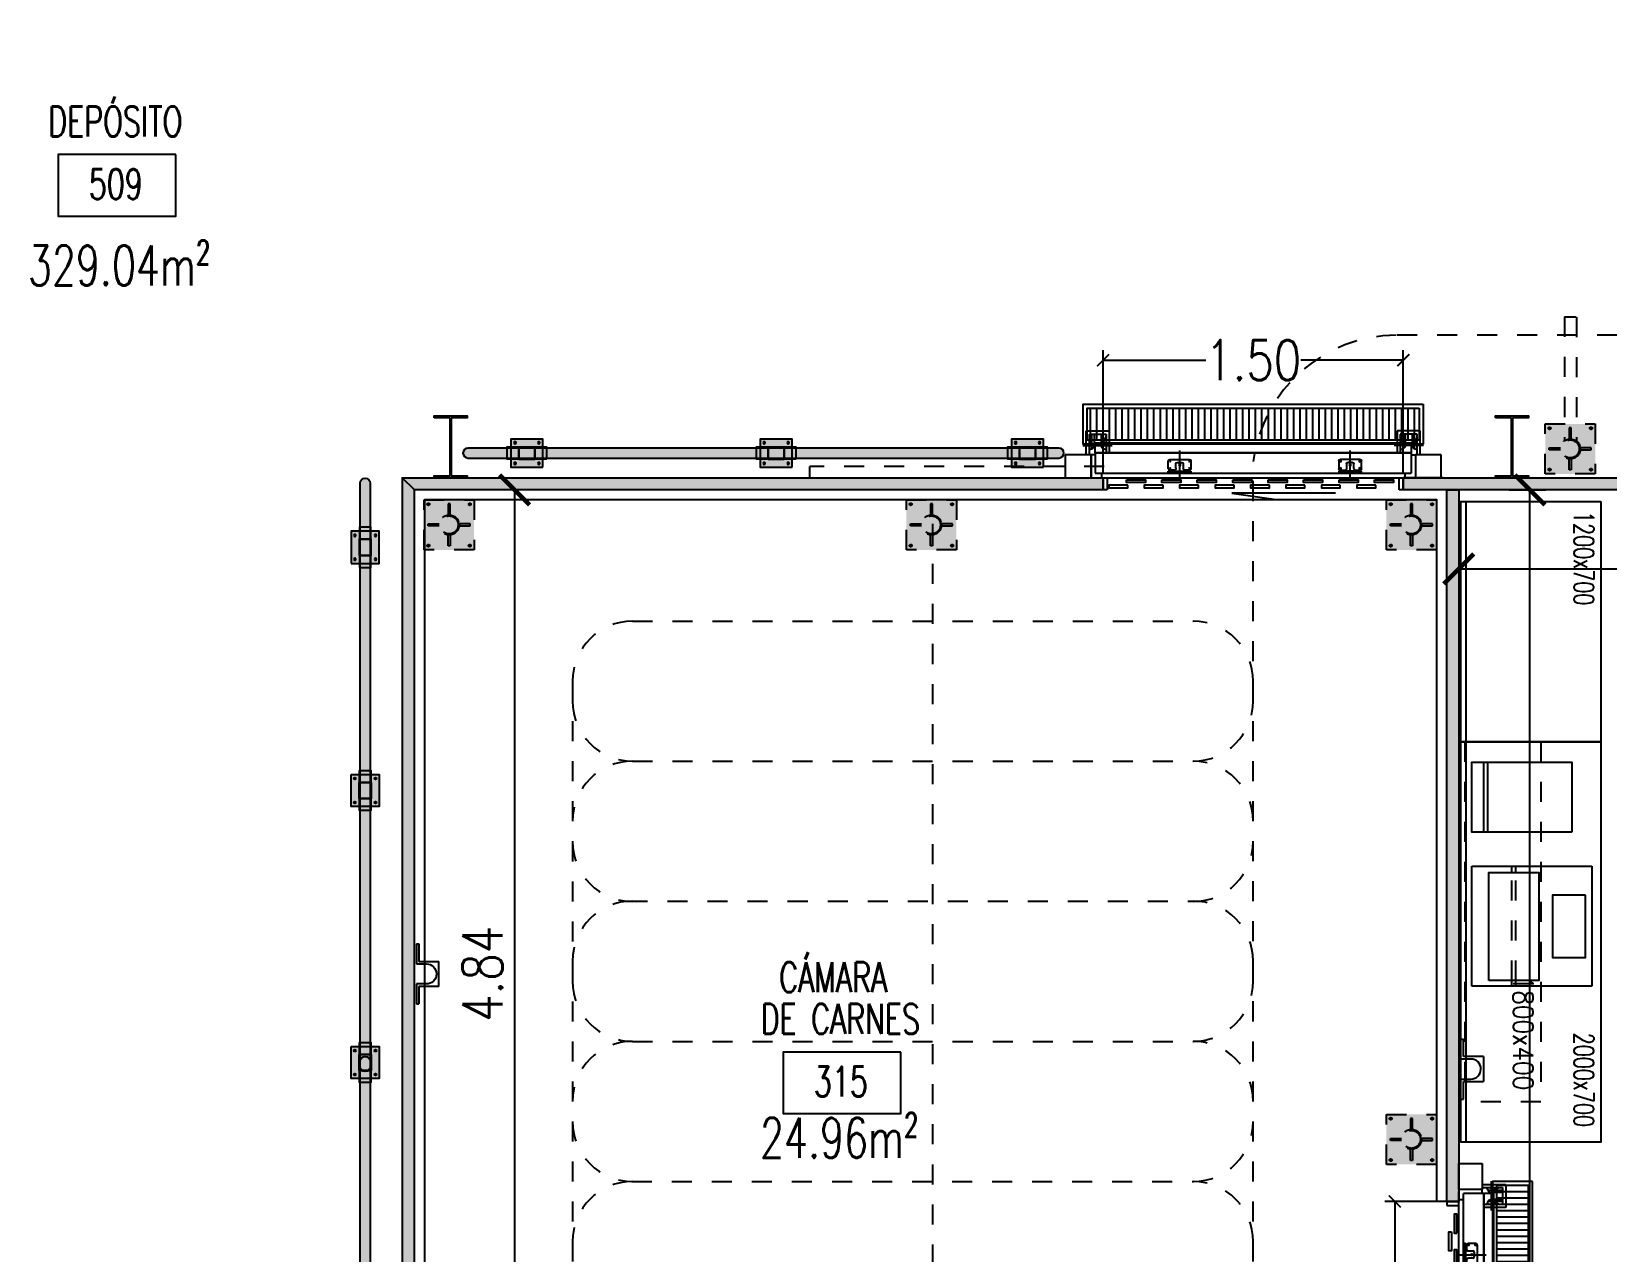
# Model space of a CAD drawing. Header units: millimetres. Extents: x -129 to 3172, y -143 to 919.
# Drawn here: x -44.53 to -36.66, y 25.38 to 31.48 of the extents above; entities that cross this region are included whole.
import ezdxf
from ezdxf.enums import TextEntityAlignment as Align

# ---------------------------------------------------------------- set-up
doc = ezdxf.new("R2010")
doc.units = ezdxf.units.MM
doc.header["$LTSCALE"] = 0.1
for name, pattern in [('DASHED', [0.75, 0.5, -0.25]), ('HIDDEN', [9.525, 6.35, -3.175]), ('HIDDEN2', [0.1875, 0.125, -0.0625]), ('PLANO BASE ROCA II-2$0$HIDDEN', [0.375, 0.25, -0.125])]:
    doc.linetypes.add(name, pattern=pattern)
for name, color, linetype in [('A-CAMARA', 160, 'Continuous'), ('A-PROYECCION RIELERA', 1, 'DASHED'), ('C-CÁMARA', 8, 'Continuous'), ('C-METALICA', 8, 'Continuous'), ('D-CAUCHO INT CAMARAS', 8, 'Continuous'), ('D-CAUCHO PUERTAS CAM', 8, 'Continuous'), ('D-CHAPA GALV PERFIL', 8, 'Continuous'), ('D-PARACHOQUE', 8, 'Continuous'), ('E-AC INOX', 112, 'Continuous'), ('E-GENERAL', 8, 'Continuous'), ('E-REJILLAS', 8, 'Continuous'), ('E-TXT', 7, 'Continuous'), ('H-HATCH PANEL  6', 150, 'Continuous'), ('MET-COLUMNA METALICA', 3, 'Continuous'), ('R-CUADRO REF', 1, 'Continuous'), ('R-NOMBRE LOCAL', 7, 'Continuous'), ('zA-COTAS', 1, 'Continuous'), ('zA-TXT SUPS', 2, 'Continuous')]:
    doc.layers.add(name, color=color, linetype=linetype)
doc.styles.add('ROMANS', font='ROMANS.SHX', dxfattribs={"width": 0.8, "height": 0.2})
doc.styles.add('TESTI15', font='romans.shx', dxfattribs={"width": 0.9, "height": 1.5})
doc.styles.add('VAUX', font='romans.shx', dxfattribs={"width": 0.85})
doc.dimstyles.new('COTA 1-125', dxfattribs={"dimtxt": 0.2, "dimasz": 0.15, "dimexe": 0.08, "dimexo": 0.08, "dimgap": 0.06, "dimtad": 1, "dimzin": 0, "dimdsep": 46, "dimtxsty": 'ROMANS', "dimblk": 'ARCHTICK', "dimcen": 0, "dimclrd": 256, "dimclre": 8, "dimclrt": 3, "dimadec": 0, "dimazin": 0, "dimtfac": 1, "dimtofl": 0, "dimtmove": 0, "dimatfit": 3, "dimldrblk": 'ARCHTICK', "dimfxl": 1, "dimtolj": 1, "dimtzin": 0, "dimlwd": -1, "dimlwe": -1, "dimarcsym": 0})
doc.dimstyles.new('MIG-LATERAL-CHICO', dxfattribs={"dimtxt": 0.12, "dimasz": 0.06, "dimexe": 0.05, "dimexo": 0.02, "dimgap": 0.005, "dimtad": 0, "dimrnd": 0.005, "dimzin": 0, "dimdsep": 46, "dimtxsty": 'ROMANS', "dimblk1": 'ARCHTICK', "dimblk2": 'ARCHTICK', "dimsah": 1, "dimcen": 2.5, "dimclrd": 1, "dimclre": 8, "dimclrt": 3, "dimadec": 0, "dimazin": 0, "dimtfac": 1, "dimtmove": 0, "dimatfit": 3, "dimldrblk": 'ARCHTICK', "dimfxl": 1, "dimtolj": 1, "dimtzin": 0, "dimarcsym": 0})

# ---------------------------------------------------------------- blocks, each defined once
blk = doc.blocks.new('CMETP')
at = {"layer": 'MET-COLUMNA METALICA'}
blk.add_hatch(color=256, dxfattribs=at).paths.add_polyline_path([(-0.0825, 0), (-0.0825, 0.0097), (-0.0073, 0.0097, 0.414214), (-0.0029, 0.0141), (-0.0029, 0.2958, 0.414214), (-0.0073, 0.3002), (-0.0825, 0.3002), (-0.0825, 0.31), (0.0825, 0.31), (0.0825, 0.3002), (0.0073, 0.3002, 0.414214), (0.0029, 0.2958), (0.0029, 0.0141, 0.414214), (0.0073, 0.0097), (0.0825, 0.0097), (0.0825, 0)])
blk.add_lwpolyline([(0.0825, 0.3002), (0.0825, 0.31), (-0.0825, 0.31), (-0.0825, 0.3002), (-0.0073, 0.3002, -0.414214), (-0.0029, 0.2958), (-0.0029, 0.0141, -0.414214), (-0.0073, 0.0097), (-0.0825, 0.0097), (-0.0825, 0), (0.0825, 0), (0.0825, 0.0097), (0.0073, 0.0097, -0.414214), (0.0029, 0.0141), (0.0029, 0.2958, -0.414214), (0.0073, 0.3002)], format="xyb", close=True, dxfattribs=at)
blk = doc.blocks.new('N Local')
at = {"layer": 'R-CUADRO REF'}
blk.add_lwpolyline([(6337.1934, -934.8286), (6337.93, -934.8286), (6337.93, -935.2124), (6337.1934, -935.2124)], close=True, dxfattribs=at)
at = {"layer": 'R-CUADRO REF', "lineweight": 0, "style": 'VAUX', "width": 0.85}
blk.add_attdef('NUMERO', text='', height=0.1823, dxfattribs=at).set_placement((6337.5847, -935.1061), align=Align.CENTER)
at = {"layer": 'R-NOMBRE LOCAL', "lineweight": 0, "style": 'VAUX', "width": 0.85}
for p in [(6337.5718, -934.4549), (6337.5718, -934.7149)]:
    blk.add_attdef('NOMBRE', text='', height=0.1823, dxfattribs=at).set_placement(p, align=Align.CENTER)
blk = doc.blocks.new('PLT - Pie de rielera')
at = {"layer": 'A-PROYECCION RIELERA'}
blk.add_hatch(color=253, dxfattribs=at).paths.add_polyline_path([(-0.125, 0.125), (0.125, 0.125), (0.125, -0.125), (-0.125, -0.125)])
h = blk.add_hatch(color=252, dxfattribs=at)
edge = h.paths.add_edge_path()
edge.add_arc((0, 0), 0.05, 0, 360)
blk.add_lwpolyline([(-0.125, 0.125), (0.125, 0.125), (0.125, -0.125), (-0.125, -0.125)], close=True, dxfattribs=at)
at = {"layer": 'A-PROYECCION RIELERA', "color": 252}
for points in [[(-0.005, 0.0497), (-0.005, 0.105), (0.005, 0.105), (0.005, 0.0497)], [(-0.0497, -0.005), (-0.105, -0.005), (-0.105, 0.005), (-0.0497, 0.005)], [(0.0497, -0.005), (0.105, -0.005), (0.105, 0.005), (0.0497, 0.005)], [(-0.005, -0.0497), (-0.005, -0.105), (0.005, -0.105), (0.005, -0.0497)]]:
    blk.add_lwpolyline(points, dxfattribs=at)
for centre in [(-0.1035, 0.1035), (0.1035, 0.1035), (-0.1035, -0.1035), (0.1035, -0.1035)]:
    blk.add_circle(centre, 0.00588, dxfattribs=at)
at = {"layer": 'A-PROYECCION RIELERA'}
for radius in [0.05, 0.045]:
    blk.add_circle((0, 0), radius, dxfattribs=at)
blk = doc.blocks.new('P Cam Corred 150')
at = {"layer": 'E-REJILLAS'}
h = blk.add_hatch(dxfattribs=at)
h.set_pattern_fill('LINE', color=256, scale=0.01, angle=0.00438, style=0)
h.set_pattern_definition([(0.0044, (0.24804, 1.432227), (-2.4e-06, 0.03175), [])])
h.paths.add_polyline_path([(0.408, 1.74), (0.248, 1.74), (0.248, 0.08), (0.408, 0.08)])
at = {"layer": 'A-CAMARA'}
for p, q in [((0.0599, 1.86), (0.0599, 1.66)), ((-0.0001, 1.66), (0.0599, 1.66)), ((0.0599, 0.16), (-0.0001, 0.16)), ((0.0599, -0.04), (0.0599, 0.16))]:
    blk.add_line(p, q, dxfattribs=at)
at = {"layer": 'C-CÁMARA'}
for p, q in [((0.0599, 1.7205), (0.0599, 1.85)), ((0.0599, 1.85), (0.1756, 1.85)), ((0.1756, 1.85), (0.1757, 1.7205)), ((0.1757, 1.745), (0.2947, 1.745)), ((0.2219, 1.7613), (0.2219, 1.6142)), ((0.2947, 1.745), (0.2948, 1.6292)), ((0.0599, 1.66), (-0.0001, 1.66)), ((-0.0001, 1.66), (-0.0001, 1.64)), ((0.1757, 1.7205), (0.0599, 1.7205)), ((0.1757, 1.7205), (0.0599, 1.7205)), ((0.06, 0.1519), (0.0599, 1.7082)), ((0.0836, 1.6682), (0.0599, 1.6682)), ((0.0599, 1.64), (0.0599, 1.66)), ((0.1844, 1.7), (0.0836, 1.7)), ((0.0837, 0.12), (0.0836, 1.7)), ((0.1757, 1.729), (0.2788, 1.729)), ((0.1757, 1.7), (0.1757, 1.7205)), ((0.1845, 0.12), (0.1844, 1.7)), ((0.2043, 1.7163), (0.2788, 1.7163)), ((0.2061, 1.6608), (0.2788, 1.6608)), ((0.2788, 1.7041), (0.2287, 1.7041)), ((0.2788, 1.6701), (0.2287, 1.6701)), ((0.2287, 1.6608), (0.2662, 1.6452)), ((0.2301, 1.7163), (0.2621, 1.729)), ((0.2788, 1.729), (0.2788, 1.6452)), ((-0.0001, 1.64), (0.0599, 1.64)), ((0.2788, 1.6452), (0.1844, 1.6452)), ((0.2948, 1.6292), (0.1844, 1.6292)), ((0.0872, 1.3383), (0.0872, 1.4515)), ((0.0872, 1.4515), (0.0931, 1.4515)), ((0.0931, 1.4515), (0.0931, 1.4285)), ((0.0931, 1.4285), (0.0931, 1.3613)), ((0.0991, 1.4176), (0.0991, 1.4442)), ((0.1061, 1.4511), (0.1446, 1.4511)), ((0.1516, 1.4442), (0.1516, 1.3453)), ((0.0931, 1.3383), (0.0872, 1.3383)), ((0.0931, 1.3613), (0.0931, 1.3383)), ((0.0991, 1.3453), (0.0991, 1.3722)), ((0.1446, 1.3383), (0.1061, 1.3383)), ((0.1088, 1.4133), (0.1303, 1.4133)), ((0.1303, 1.3765), (0.1088, 1.3765)), ((0.1373, 1.4063), (0.1373, 1.3835)), ((-0.0158, 1.321), (-0.0158, 0.8028)), ((-0.0158, 0.8028), (-0.0484, 1.0252)), ((0.0932, 0.5985), (0.0872, 0.5985)), ((0.0872, 0.5985), (0.0872, 0.4853)), ((0.0932, 0.5755), (0.0932, 0.5985)), ((0.0932, 0.5083), (0.0932, 0.5755)), ((0.0991, 0.5915), (0.0991, 0.5646)), ((0.1446, 0.5985), (0.1061, 0.5985)), ((0.1304, 0.5603), (0.1088, 0.5603)), ((0.1374, 0.5305), (0.1374, 0.5533)), ((0.1516, 0.4927), (0.1516, 0.5915)), ((0.0872, 0.4853), (0.0932, 0.4853)), ((0.0932, 0.4853), (0.0932, 0.5083)), ((0.0991, 0.5193), (0.0991, 0.4927)), ((0.1061, 0.4857), (0.1446, 0.4857)), ((0.1088, 0.5235), (0.1304, 0.5235)), ((0.0599, 0.18), (-0.0001, 0.18)), ((-0.0001, 0.18), (-0.0001, 0.16)), ((-0.0001, 0.16), (0.0599, 0.16)), ((0.2949, 0.1908), (0.1845, 0.1908)), ((0.2789, 0.1748), (0.1845, 0.1748)), ((0.2062, 0.1592), (0.2789, 0.1592)), ((0.222, 0.0587), (0.222, 0.2058)), ((0.2288, 0.1592), (0.2663, 0.1748)), ((0.2789, 0.091), (0.2789, 0.1748)), ((0.2949, 0.075), (0.2949, 0.1908)), ((0.0837, 0.1519), (0.06, 0.1519)), ((0.06, 0.0995), (0.1758, 0.0996)), ((0.1758, 0.0996), (0.06, 0.0995)), ((0.06, -0.03), (0.06, 0.0995)), ((0.1845, 0.12), (0.0837, 0.12)), ((0.1758, 0.12), (0.1758, 0.075)), ((0.1758, 0.0996), (0.1758, -0.03)), ((0.1758, 0.091), (0.2789, 0.091)), ((0.2044, 0.1037), (0.2789, 0.1037)), ((0.2789, 0.15), (0.2288, 0.15)), ((0.2789, 0.1159), (0.2288, 0.1159)), ((0.2302, 0.1037), (0.2622, 0.091)), ((0.1758, 0.075), (0.2949, 0.075)), ((0.1758, -0.03), (0.06, -0.03))]:
    blk.add_line(p, q, dxfattribs=at)
at = {"layer": 'C-CÁMARA', "linetype": 'PLANO BASE ROCA II-2$0$HIDDEN'}
for p in [(0.1163, 0.1652), (0.0601, -1.3065)]:
    blk.add_line(p, (0.1164, -1.3065), dxfattribs=at)
at = {"layer": 'C-CÁMARA'}
for points in [[(0.0503, 1.5162), (0.0503, 1.611), (0.0367, 1.611), (0.0367, 1.5162)], [(0.023, 1.5224), (0.023, 1.4276), (0.0094, 1.4276), (0.0094, 1.5224)], [(0.0503, 1.3391), (0.0503, 1.4339), (0.0367, 1.4339), (0.0367, 1.3391)], [(0.023, 1.3453), (0.023, 1.2505), (0.0094, 1.2505), (0.0094, 1.3453)], [(0.0503, 1.162), (0.0503, 1.2567), (0.0367, 1.2567), (0.0367, 1.162)], [(0.023, 1.1682), (0.0231, 1.0734), (0.0095, 1.0734), (0.0095, 1.1682)], [(0.0503, 0.9848), (0.0503, 1.0796), (0.0367, 1.0796), (0.0367, 0.9848)], [(0.0231, 0.9911), (0.0231, 0.8963), (0.0095, 0.8963), (0.0095, 0.9911)], [(0.0503, 0.8077), (0.0503, 0.9025), (0.0367, 0.9025), (0.0367, 0.8077)], [(0.0231, 0.814), (0.0231, 0.7192), (0.0095, 0.7192), (0.0095, 0.814)], [(0.0504, 0.6306), (0.0503, 0.7254), (0.0368, 0.7254), (0.0368, 0.6306)], [(0.0231, 0.6368), (0.0231, 0.5421), (0.0095, 0.5421), (0.0095, 0.6368)], [(0.0504, 0.4535), (0.0504, 0.5483), (0.0368, 0.5483), (0.0368, 0.4535)], [(0.0231, 0.4597), (0.0231, 0.3649), (0.0095, 0.3649), (0.0095, 0.4597)], [(0.0504, 0.2764), (0.0504, 0.3712), (0.0368, 0.3712), (0.0368, 0.2764)], [(0.0231, 0.2826), (0.0231, 0.1878), (0.0095, 0.1878), (0.0095, 0.2826)]]:
    blk.add_lwpolyline(points, close=True, dxfattribs=at)
for centre, radius in [((0.107, 1.4421), 0.00291), ((0.1437, 1.4421), 0.00291), ((0.107, 1.3474), 0.00291), ((0.1246, 1.3941), 0.00441), ((0.1437, 1.3474), 0.00291), ((0.107, 0.5895), 0.00291), ((0.1437, 0.5895), 0.00291), ((0.107, 0.4947), 0.00291), ((0.1246, 0.5427), 0.00441), ((0.1437, 0.4947), 0.00291)]:
    blk.add_circle(centre, radius, dxfattribs=at)
for centre, radius, start, end in [((0.2251, 1.7275), 0.0236, 176.37277, 278.82911), ((0.2251, 1.6467), 0.0236, 81.17965, 183.63599), ((0.1108, 1.4311), 0.0179, 171.81824, 263.33102), ((0.1061, 1.4442), 0.00699, 90.00438, 180.00438), ((0.1446, 1.4442), 0.00699, 0.00438, 90.00438), ((0.1108, 1.3587), 0.0179, 96.67774, 188.19052), ((0.1061, 1.3453), 0.00699, 180.00438, 270.00438), ((0.1303, 1.4063), 0.00699, 0.00438, 90.00438), ((0.1303, 1.3835), 0.00699, 270.00438, 0.00438), ((0.1446, 1.3453), 0.00699, 270.00438, 0.00438), ((0.1109, 0.5781), 0.0179, 171.81824, 263.33102), ((0.1061, 0.5915), 0.00699, 90.00438, 180.00438), ((0.1304, 0.5533), 0.00699, 0.00438, 90.00438), ((0.1446, 0.5915), 0.00699, 0.00438, 90.00438), ((0.1109, 0.5058), 0.0179, 96.67774, 188.19052), ((0.1061, 0.4927), 0.00699, 180.00438, 270.00438), ((0.1304, 0.5305), 0.00699, 270.00438, 0.00438), ((0.1446, 0.4927), 0.00699, 270.00438, 0.00438), ((0.2252, 0.1733), 0.0236, 176.37277, 278.82911), ((0.2252, 0.0925), 0.0236, 81.17965, 183.63599)]:
    blk.add_arc(centre, radius, start, end, dxfattribs=at)
at = {"layer": 'C-METALICA', "color": 8}
for p, q in [((0.0582, 1.3941), (0.1969, 1.3941)), ((0.0583, 0.5427), (0.1969, 0.5427))]:
    blk.add_line(p, q, dxfattribs=at)
at = {"layer": 'D-CAUCHO PUERTAS CAM'}
blk.add_lwpolyline([(0.2344, 1.7), (0.1845, 1.7), (0.1845, 0.12), (0.2344, 0.12)], close=True, dxfattribs=at)
at = {"layer": 'E-REJILLAS'}
blk.add_lwpolyline([(0.428, 1.76), (0.228, 1.76), (0.228, 0.06), (0.428, 0.06), (0.428, 1.76)], dxfattribs=at)
blk.add_lwpolyline([(0.408, 1.74), (0.248, 1.74), (0.248, 0.08), (0.408, 0.08)], close=True, dxfattribs=at)
blk = doc.blocks.new('CHAPA GALV')
at = {"layer": 'D-CHAPA GALV PERFIL', "extrusion": (4.01955e-05, 1.05579e-06, 1)}
for p, q in [((0, 0.2, 0), (0, 0.3, 0)), ((0, 0.3, 0), (0.0125, 0.3, 0)), ((0.0125, 0.2125, 0), (0.0125, 0.3, 0)), ((0.05, 0.2, 0), (0, 0.2, 0)), ((0.1125, 0.2125, 0), (0.0125, 0.2125, 0)), ((0.1125, 0.2125, 0), (0.1125, 0.0875, 0)), ((0, 0), (0, 0.1, 0)), ((0, 0.1, 0), (0.05, 0.1, 0)), ((0.0125, 0.0875, 0), (0.1125, 0.0875, 0)), ((0.0125, 0), (0.0125, 0.0875, 0)), ((0.1, 0.15, 0), (0.1, 0.15, 0)), ((0, 0), (0.0125, 0, 0))]:
    blk.add_line(p, q, dxfattribs=at)
for centre, radius, start, end in [((0.052, 0.152), 0.0481, 357.64592, 92.35408), ((0.05, 0.15), 0.05, 270, 0)]:
    blk.add_arc(centre, radius, start, end, dxfattribs=at)
blk = doc.blocks.new('PLT - Parachoque pie')
at = {"layer": 'D-PARACHOQUE'}
blk.add_hatch(color=254, dxfattribs=at).paths.add_polyline_path([(0, 0.16), (0.14, 0.16), (0.14, 0), (0, 0)])
h = blk.add_hatch(color=253, dxfattribs=at)
h.paths.add_polyline_path([(0.041, 0.18), (0.099, 0.18), (0.099, 0.12), (0.041, 0.12)])
h.paths.add_polyline_path([(0.04, 0.12), (0.1, 0.12), (0.1, 0.04), (0.04, 0.04)])
h.paths.add_polyline_path([(0.041, 0.04), (0.099, 0.04), (0.099, -0.02), (0.041, -0.02)])
for points in [[(0, 0.16), (0.14, 0.16), (0.14, 0), (0, 0)], [(0.041, 0.18), (0.099, 0.18), (0.099, 0.12), (0.041, 0.12)], [(0.04, 0.12), (0.1, 0.12), (0.1, 0.04), (0.04, 0.04)], [(0.041, 0.04), (0.099, 0.04), (0.099, -0.02), (0.041, -0.02)]]:
    blk.add_lwpolyline(points, close=True, dxfattribs=at)
for centre in [(0.0184, 0.1398, -0.0122), (0.1216, 0.1398, -0.0122), (0.0184, 0.0202, -0.0122), (0.1216, 0.0202, -0.0122)]:
    blk.add_circle(centre, 0.00498, dxfattribs=at)
blk = doc.blocks.new('p corred 120')
at = {"layer": 'E-REJILLAS'}
h = blk.add_hatch(dxfattribs=at)
h.set_pattern_fill('LINE', color=256, scale=0.01, angle=0.00438, style=0)
h.set_pattern_definition([(0.0044, (0.24817, -0.35323), (-2.4e-06, 0.03175), [])])
h.paths.add_polyline_path([(0.4082, -0.1608), (0.2482, -0.1608), (0.2482, -1.5207), (0.4082, -1.5207)])
at = {"layer": 'A-CAMARA'}
for p, q in [((0.06, -0.0408), (0.06, -0.2408)), ((0, -0.2408), (0.06, -0.2408)), ((0.0601, -1.44), (0.0001, -1.44)), ((0.0601, -1.64), (0.0601, -1.44))]:
    blk.add_line(p, q, dxfattribs=at)
at = {"layer": 'C-CÁMARA'}
for p, q in [((0.06, -0.1804), (0.06, -0.0508)), ((0.06, -0.0508), (0.1758, -0.0508)), ((0.1758, -0.0508), (0.1758, -0.1803)), ((0.1758, -0.1558), (0.2949, -0.1558)), ((0.2221, -0.1395), (0.2221, -0.2866)), ((0.2949, -0.1558), (0.2949, -0.2716)), ((0.1758, -0.1803), (0.06, -0.1804)), ((0.1758, -0.1803), (0.06, -0.1804)), ((0.0601, -1.4481), (0.06, -0.1918)), ((0.0837, -0.2327), (0.06, -0.2327)), ((0.1845, -0.2008), (0.0837, -0.2008)), ((0.0837, -1.48), (0.0837, -0.2008)), ((0.1758, -0.1718), (0.2789, -0.1718)), ((0.1758, -0.2008), (0.1758, -0.1803)), ((0.1846, -1.48), (0.1845, -0.2008)), ((0.2044, -0.1845), (0.2789, -0.1845)), ((0.2789, -0.1967), (0.2289, -0.1967)), ((0.2789, -0.2307), (0.2289, -0.2307)), ((0.2302, -0.1845), (0.2622, -0.1718)), ((0.2789, -0.1718), (0.2789, -0.2556)), ((0.06, -0.2408), (0, -0.2408)), ((0, -0.2408), (0, -0.2608)), ((0, -0.2608), (0.06, -0.2608)), ((0.06, -0.2608), (0.06, -0.2408)), ((0.2789, -0.2556), (0.1845, -0.2556)), ((0.2949, -0.2716), (0.1845, -0.2716)), ((0.2063, -0.24), (0.2789, -0.24)), ((0.2289, -0.24), (0.2663, -0.2556)), ((0.0873, -0.5625), (0.0873, -0.4494)), ((0.0873, -0.4494), (0.0932, -0.4494)), ((0.0932, -0.4494), (0.0932, -0.4723)), ((0.0992, -0.4833), (0.0992, -0.4567)), ((0.1062, -0.4497), (0.1447, -0.4497)), ((0.1517, -0.4567), (0.1517, -0.5555)), ((0.0932, -0.4723), (0.0933, -0.5396)), ((0.0933, -0.5396), (0.0933, -0.5625)), ((0.0992, -0.5555), (0.0992, -0.5286)), ((0.1089, -0.4875), (0.1304, -0.4875)), ((0.1304, -0.5243), (0.1089, -0.5243)), ((0.1374, -0.4945), (0.1374, -0.5173)), ((-0.0157, -0.579), (-0.0156, -1.0972)), ((0.0933, -0.5625), (0.0873, -0.5625)), ((0.1447, -0.5625), (0.1062, -0.5625)), ((-0.0156, -1.0972), (-0.0483, -0.8748)), ((0.0933, -1.2718), (0.0874, -1.2718)), ((0.0874, -1.2718), (0.0874, -1.3849)), ((0.0933, -1.2947), (0.0933, -1.2718)), ((0.0933, -1.362), (0.0933, -1.2947)), ((0.0993, -1.2788), (0.0993, -1.3057)), ((0.1448, -1.2718), (0.1063, -1.2718)), ((0.1305, -1.31), (0.1089, -1.31)), ((0.1375, -1.3398), (0.1375, -1.317)), ((0.1518, -1.3776), (0.1517, -1.2788)), ((0.0874, -1.3849), (0.0933, -1.3849)), ((0.0933, -1.3849), (0.0933, -1.362)), ((0.0993, -1.351), (0.0993, -1.3776)), ((0.1063, -1.3846), (0.1448, -1.3846)), ((0.1089, -1.3468), (0.1305, -1.3468)), ((0.295, -1.4092), (0.1846, -1.4092)), ((0.2222, -1.5413), (0.2222, -1.3942)), ((0.295, -1.525), (0.295, -1.4092)), ((0.0601, -1.42), (0.0001, -1.42)), ((0.0001, -1.42), (0.0001, -1.44)), ((0.0001, -1.44), (0.0601, -1.44)), ((0.0838, -1.4481), (0.0601, -1.4481)), ((0.1846, -1.48), (0.0837, -1.48)), ((0.1759, -1.48), (0.1759, -1.525)), ((0.279, -1.4252), (0.1846, -1.4252)), ((0.2064, -1.4408), (0.279, -1.4408)), ((0.229, -1.4408), (0.2664, -1.4252)), ((0.279, -1.45), (0.229, -1.45)), ((0.279, -1.4841), (0.229, -1.4841)), ((0.279, -1.509), (0.279, -1.4252)), ((0.0601, -1.5005), (0.1759, -1.5004)), ((0.1759, -1.5004), (0.0601, -1.5005)), ((0.0601, -1.63), (0.0601, -1.5005)), ((0.1759, -1.5004), (0.1759, -1.63)), ((0.1759, -1.509), (0.279, -1.509)), ((0.1759, -1.525), (0.295, -1.525)), ((0.2045, -1.4963), (0.279, -1.4963)), ((0.2303, -1.4963), (0.2623, -1.509)), ((0.1759, -1.63), (0.0601, -1.63))]:
    blk.add_line(p, q, dxfattribs=at)
at = {"layer": 'C-CÁMARA', "linetype": 'PLANO BASE ROCA II-2$0$HIDDEN'}
for p, q in [((0.1164, -1.1196), (0.1165, -2.7934)), ((0.0602, -2.8109), (0.1165, -2.8109))]:
    blk.add_line(p, q, dxfattribs=at)
at = {"layer": 'C-CÁMARA'}
for points in [[(0.0504, -0.3995), (0.0504, -0.3047), (0.0368, -0.3047), (0.0368, -0.3995)], [(0.0231, -0.3933), (0.0232, -0.4881), (0.0096, -0.4881), (0.0096, -0.3933)], [(0.0504, -0.5766), (0.0504, -0.4818), (0.0368, -0.4818), (0.0368, -0.5766)], [(0.0232, -0.5704), (0.0232, -0.6652), (0.0096, -0.6652), (0.0096, -0.5704)], [(0.0504, -0.7537), (0.0504, -0.6589), (0.0368, -0.6589), (0.0368, -0.7537)], [(0.0232, -0.7475), (0.0232, -0.8423), (0.0096, -0.8423), (0.0096, -0.7475)], [(0.0505, -0.9308), (0.0504, -0.836), (0.0369, -0.836), (0.0369, -0.9308)], [(0.0232, -0.9246), (0.0232, -1.0194), (0.0096, -1.0194), (0.0096, -0.9246)], [(0.0505, -1.1079), (0.0505, -1.0132), (0.0369, -1.0132), (0.0369, -1.108)], [(0.0232, -1.1017), (0.0232, -1.1965), (0.0096, -1.1965), (0.0096, -1.1017)], [(0.0505, -1.2851), (0.0505, -1.1903), (0.0369, -1.1903), (0.0369, -1.2851)], [(0.0232, -1.2788), (0.0232, -1.3736), (0.0096, -1.3736), (0.0096, -1.2788)]]:
    blk.add_lwpolyline(points, close=True, dxfattribs=at)
for centre, radius in [((0.1071, -0.4587), 0.00291), ((0.1438, -0.4587), 0.00291), ((0.1071, -0.5535), 0.00291), ((0.1247, -0.5067), 0.00441), ((0.1438, -0.5535), 0.00291), ((0.1072, -1.2808), 0.00291), ((0.1247, -1.3276), 0.00441), ((0.1439, -1.2808), 0.00291), ((0.1072, -1.3756), 0.00291), ((0.1439, -1.3756), 0.00291)]:
    blk.add_circle(centre, radius, dxfattribs=at)
for centre, radius, start, end in [((0.2252, -0.1733), 0.0236, 176.37277, 278.82911), ((0.2252, -0.2541), 0.0236, 81.17965, 183.63599), ((0.111, -0.4698), 0.0179, 171.81824, 263.33102), ((0.1062, -0.4567), 0.00699, 90.00438, 180.00438), ((0.1447, -0.4567), 0.00699, 0.00438, 90.00438), ((0.111, -0.5421), 0.0179, 96.67774, 188.19052), ((0.1304, -0.4945), 0.00699, 0.00438, 90.00438), ((0.1304, -0.5173), 0.00699, 270.00438, 0.00438), ((0.1062, -0.5555), 0.00699, 180.00438, 270.00438), ((0.1447, -0.5555), 0.00699, 270.00438, 0.00438), ((0.111, -1.2922), 0.0179, 171.81824, 263.33102), ((0.1063, -1.2788), 0.00699, 90.00438, 180.00438), ((0.1305, -1.317), 0.00699, 0.00438, 90.00438), ((0.1448, -1.2788), 0.00699, 0.00438, 90.00438), ((0.111, -1.3645), 0.0179, 96.67774, 188.19052), ((0.1063, -1.3776), 0.00699, 180.00438, 270.00438), ((0.1305, -1.3398), 0.00699, 270.00438, 0.00438), ((0.1448, -1.3776), 0.00699, 270.00438, 0.00438), ((0.2253, -1.4267), 0.0236, 176.37277, 278.82911), ((0.2253, -1.5075), 0.0236, 81.17965, 183.63599)]:
    blk.add_arc(centre, radius, start, end, dxfattribs=at)
at = {"layer": 'C-METALICA', "color": 8}
for p, q in [((0.0583, -0.5067), (0.197, -0.5067)), ((0.0584, -1.3276), (0.1971, -1.3276))]:
    blk.add_line(p, q, dxfattribs=at)
at = {"layer": 'D-CAUCHO PUERTAS CAM'}
blk.add_lwpolyline([(0.2345, -0.2008), (0.1846, -0.2008), (0.1846, -1.48), (0.2345, -1.48)], close=True, dxfattribs=at)
at = {"layer": 'E-REJILLAS'}
blk.add_lwpolyline([(0.4282, -0.1408), (0.2282, -0.1408), (0.2282, -1.5407), (0.4282, -1.5407), (0.4282, -0.1408)], dxfattribs=at)
blk.add_lwpolyline([(0.4082, -0.1608), (0.2482, -0.1608), (0.2482, -1.5207), (0.4082, -1.5207)], close=True, dxfattribs=at)
blk = doc.blocks.new('Mesada 2000x700')
at = {"layer": 'E-AC INOX', "elevation": -0.0153}
for points in [[(-37.0116, 1.8643), (-35.0116, 1.8643), (-35.0116, 1.1643), (-37.0116, 1.1643)], [(-37.0116, 1.1893), (-35.0116, 1.1893), (-35.0116, 1.1643), (-37.0116, 1.1643)]]:
    blk.add_lwpolyline(points, close=True, dxfattribs=at)
at = {"layer": 'E-TXT', "insert": (-35.5576, 1.8286, -0.0153), "char_height": 0.1, "attachment_point": 1, "style": 'TESTI15'}
blk.add_mtext_dynamic_manual_height_columns('{\\W0.7;2000x700}', width=1.597777, gutter_width=12.5, heights=[0], dxfattribs=at)
blk = doc.blocks.new('Estanteria 1800x400')
at = {"layer": 'E-AC INOX', "linetype": 'DASHED', "elevation": -0.0153}
blk.add_lwpolyline([(-36.8116, -0.0383), (-36.8116, 0.3617), (-35.0116, 0.3617), (-35.0116, -0.0383)], close=True, dxfattribs=at)
blk.add_lwpolyline([(-36.8116, -0.0183), (-35.0116, -0.0183)], dxfattribs=at)
at = {"layer": 'E-TXT', "insert": (-35.6423, 0.3239, -0.0524), "char_height": 0.1, "attachment_point": 1, "style": 'VAUX'}
blk.add_mtext_dynamic_manual_height_columns('1800x400', width=1.597777, gutter_width=12.5, heights=[0], dxfattribs=at)
blk = doc.blocks.new('Mesada 1200x700')
at = {"layer": 'E-AC INOX', "elevation": -0.0163}
for points in [[(-82.3413, 17.0489), (-81.1413, 17.0489), (-81.1413, 16.3489), (-82.3413, 16.3489)], [(-82.3413, 16.3739), (-81.1413, 16.3739), (-81.1413, 16.3489), (-82.3413, 16.3489)]]:
    blk.add_lwpolyline(points, close=True, dxfattribs=at)
at = {"layer": 'E-TXT', "insert": (-82.2938, 17.0132, -0.0163), "char_height": 0.1, "attachment_point": 1, "style": 'TESTI15'}
blk.add_mtext_dynamic_manual_height_columns('{\\W0.7;1200x700}', width=1.152489, gutter_width=12.5, heights=[0], dxfattribs=at)
blk = doc.blocks.new('Envasadora Resinite')
at = {"layer": 'E-AC INOX'}
for p, q in [((0, -0.6), (0, 0)), ((0.6, 0), (0.6, -0.6))]:
    blk.add_line(p, q, dxfattribs=at)
at = {"layer": 'E-AC INOX', "linetype": 'HIDDEN2'}
for p, q in [((0, -0.2), (0.0275, -0.2)), ((0, -0.22), (0.0275, -0.22)), ((0.0275, -0.2), (0.5675, -0.2)), ((0.0275, -0.22), (0.5675, -0.22)), ((0.5675, -0.2), (0.6, -0.2)), ((0.5675, -0.22), (0.6, -0.22))]:
    blk.add_line(p, q, dxfattribs=at)
at = {"layer": 'E-AC INOX'}
for points in [[(0.0275, -0.085), (0.5675, -0.085), (0.5675, -0.335), (0.0275, -0.335)], [(0.455, -0.5675), (0.455, -0.4025), (0.1425, -0.4025), (0.1425, -0.5675)]]:
    blk.add_lwpolyline(points, close=True, dxfattribs=at)
at = {"layer": 'E-GENERAL'}
for p, q in [((0, 0), (0.6, 0)), ((0.6, -0.6), (0, -0.6))]:
    blk.add_line(p, q, dxfattribs=at)
blk = doc.blocks.new('BALANZA')
at = {"layer": 'E-AC INOX'}
for p, q in [((0, -0.06), (0.35, -0.06)), ((0, -0.08), (0.35, -0.08))]:
    blk.add_line(p, q, dxfattribs=at)
blk.add_lwpolyline([(0, -0.5), (0, 0), (0.35, 0), (0.35, -0.5)], close=True, dxfattribs=at)
blk = doc.blocks.new('_ARCHTICK')
at = {"color": 0, "linetype": 'ByBlock', "const_width": 0.15}
blk.add_lwpolyline([(-0.5, -0.5), (0.5, 0.5)], dxfattribs=at)
blk = doc.blocks.new('*D343')
at = {"layer": 'Defpoints', "color": 0, "transparency": 16777216}
for p in [(-37.6739, 29.8331), (-39.1739, 29.245, 0.0003), (-37.6739, 29.2447, 0.0003)]:
    blk.add_point(p, dxfattribs=at)
at = {"layer": 'zA-COTAS', "color": 8, "lineweight": -2, "transparency": 16777216}
for p, q in [((-39.1739, 29.265), (-39.1739, 29.8831)), ((-37.6739, 29.2647), (-37.6739, 29.8831))]:
    blk.add_line(p, q, dxfattribs=at)
at = {"layer": 'zA-COTAS', "color": 1, "lineweight": -2, "transparency": 16777216}
for p, q in [((-39.1739, 29.8331), (-38.6613, 29.8331)), ((-37.6739, 29.8331), (-38.1866, 29.8331))]:
    blk.add_line(p, q, dxfattribs=at)
at = {"layer": 'zA-COTAS', "color": 1, "lineweight": -2, "transparency": 16777216, "xscale": 0.06, "yscale": 0.06, "zscale": 0.06, "rotation": 180}
blk.add_blockref('_ARCHTICK', (-39.1739, 29.8331), dxfattribs=at)
at = {"layer": 'zA-COTAS', "color": 1, "lineweight": -2, "transparency": 16777216, "xscale": 0.06, "yscale": 0.06, "zscale": 0.06}
blk.add_blockref('_ARCHTICK', (-37.6739, 29.8331), dxfattribs=at)
at = {"layer": 'zA-COTAS', "color": 3, "transparency": 16777216, "insert": (-38.4239, 29.8331), "char_height": 0.2, "attachment_point": 5, "style": 'ROMANS'}
blk.add_mtext('\\A1;1.50', dxfattribs=at)
blk = doc.blocks.new('*D345')
at = {"layer": 'Defpoints', "color": 0, "transparency": 16777216}
for p in [(-37.4562, 25.6294, -0.0221), (-37.7165, 24.4302), (-37.4561, 24.4302, -0.0011)]:
    blk.add_point(p, dxfattribs=at)
at = {"layer": 'zA-COTAS', "color": 8, "lineweight": -2, "transparency": 16777216}
for p, q in [((-37.4762, 25.6294), (-37.7665, 25.6294)), ((-37.4761, 24.4302), (-37.7665, 24.4302))]:
    blk.add_line(p, q, dxfattribs=at)
at = {"layer": 'zA-COTAS', "color": 1, "lineweight": -2, "transparency": 16777216}
for p, q in [((-37.7165, 25.6294), (-37.7165, 25.2671)), ((-37.7165, 24.4302), (-37.7165, 24.7924))]:
    blk.add_line(p, q, dxfattribs=at)
at = {"layer": 'zA-COTAS', "color": 1, "lineweight": -2, "transparency": 16777216, "xscale": 0.06, "yscale": 0.06, "zscale": 0.06}
for p, rotation in [((-37.7165, 25.6294), 90), ((-37.7165, 24.4302), 270)]:
    blk.add_blockref('_ARCHTICK', p, dxfattribs=dict(at, rotation=rotation))
at = {"layer": 'zA-COTAS', "color": 3, "transparency": 16777216, "insert": (-37.7165, 25.0298), "char_height": 0.2, "attachment_point": 5, "rotation": 90, "style": 'ROMANS'}
blk.add_mtext('\\A1;1.20', dxfattribs=at)
blk = doc.blocks.new('*D428')
at = {"layer": 'Defpoints', "color": 0, "transparency": 16777216}
for p in [(-37.3964, 28.7902, 0.0094), (-32.7364, 28.7902, 0.0003), (-32.7364, 28.7902)]:
    blk.add_point(p, dxfattribs=at)
at = {"layer": 'zA-COTAS', "transparency": 16777216}
blk.add_line((-37.3964, 28.7902), (-32.7364, 28.7902), dxfattribs=at)
at = {"layer": 'zA-COTAS', "transparency": 16777216, "xscale": 0.15, "yscale": 0.15, "zscale": 0.15, "rotation": 180}
blk.add_blockref('_ARCHTICK', (-37.3964, 28.7902), dxfattribs=at)
at = {"layer": 'zA-COTAS', "transparency": 16777216, "xscale": 0.15, "yscale": 0.15, "zscale": 0.15}
blk.add_blockref('_ARCHTICK', (-32.7364, 28.7902), dxfattribs=at)
at = {"layer": 'zA-COTAS', "color": 3, "transparency": 16777216, "insert": (-35.0664, 28.9502), "char_height": 0.2, "attachment_point": 5, "style": 'ROMANS'}
blk.add_mtext('\\A1;4.66', dxfattribs=at)
blk = doc.blocks.new('*D429')
at = {"layer": 'Defpoints', "color": 0, "transparency": 16777216}
for p in [(-42.1159, 29.185, 0.0003), (-42.1159, 24.3481, -0.0011), (-42.1159, 24.3481)]:
    blk.add_point(p, dxfattribs=at)
at = {"layer": 'zA-COTAS', "transparency": 16777216}
blk.add_line((-42.1159, 29.185), (-42.1159, 24.3481), dxfattribs=at)
at = {"layer": 'zA-COTAS', "transparency": 16777216, "xscale": 0.15, "yscale": 0.15, "zscale": 0.15}
for p, rotation in [((-42.1159, 29.185), 90), ((-42.1159, 24.3481), 270)]:
    blk.add_blockref('_ARCHTICK', p, dxfattribs=dict(at, rotation=rotation))
at = {"layer": 'zA-COTAS', "color": 3, "transparency": 16777216, "insert": (-42.2759, 26.7665), "char_height": 0.2, "attachment_point": 5, "rotation": 90, "style": 'ROMANS'}
blk.add_mtext('\\A1;4.84', dxfattribs=at)
blk = doc.blocks.new('*D460')
at = {"layer": 'Defpoints', "color": 0, "transparency": 16777216}
for p in [(-37.2242, 29.185, 0.0003), (-37.0408, 29.185), (-37.3764, 20.1293, -0.023)]:
    blk.add_point(p, dxfattribs=at)
at = {"layer": 'zA-COTAS', "color": 8, "linetype": 'HIDDEN', "transparency": 16777216}
for p, q in [((-37.1442, 29.185), (-36.9608, 29.185)), ((-37.2964, 20.1293), (-36.9608, 20.1293))]:
    blk.add_line(p, q, dxfattribs=at)
at = {"layer": 'zA-COTAS', "transparency": 16777216}
blk.add_line((-37.0408, 20.1293), (-37.0408, 29.185), dxfattribs=at)
at = {"layer": 'zA-COTAS', "transparency": 16777216, "xscale": 0.15, "yscale": 0.15, "zscale": 0.15}
for p, rotation in [((-37.0408, 29.185), 90), ((-37.0408, 20.1293), 270)]:
    blk.add_blockref('_ARCHTICK', p, dxfattribs=dict(at, rotation=rotation))
at = {"layer": 'zA-COTAS', "color": 3, "transparency": 16777216, "insert": (-37.2008, 24.6571), "char_height": 0.2, "attachment_point": 5, "rotation": 90, "style": 'ROMANS'}
blk.add_mtext('\\A1;9.06', dxfattribs=at)

msp = doc.modelspace()

# ---------------------------------------------------------------- hatches: boundary and pattern name
at = {"layer": 'D-PARACHOQUE'}
h = msp.add_hatch(color=253, dxfattribs=at)
edge = h.paths.add_edge_path()
edge.add_line((-42.3484, 29.3441), (-39.3954, 29.3442))
edge.add_arc((-39.3954, 29.3692), 0.025, 270, 450)
edge.add_line((-39.3954, 29.3942), (-42.3484, 29.3941))
edge.add_arc((-42.3484, 29.3691), 0.025, 90, 270)
h = msp.add_hatch(color=253, dxfattribs=at)
edge = h.paths.add_edge_path()
edge.add_line((-42.8868, 26.2997), (-42.8872, 29.218))
edge.add_arc((-42.8622, 29.218), 0.025, 0, 180, ccw=False)
edge.add_line((-42.8372, 29.218), (-42.8372, 26.3041))
edge.add_arc((-42.8622, 26.3041), 0.025, -169.85114, 0, ccw=False)
h = msp.add_hatch(color=253, dxfattribs=at)
edge = h.paths.add_edge_path()
edge.add_line((-42.8868, 23.3042), (-42.8872, 26.3286))
edge.add_arc((-42.8622, 26.3286), 0.025, 0, 180, ccw=False)
edge.add_line((-42.8372, 26.3286), (-42.8372, 23.3086))
edge.add_arc((-42.8622, 23.3086), 0.025, 190.14886, 360, ccw=False)
at = {"layer": 'H-HATCH PANEL  6'}
for points in [[(-42.6164, 29.1852), (-42.6771, 29.2452), (-39.1739, 29.2451), (-39.1739, 29.185)], [(-42.6764, 24.2881), (-42.6164, 24.3481), (-42.6164, 29.1852), (-42.6771, 29.2452)], [(-37.6739, 29.1847), (-37.6739, 29.2447), (-31.5964, 29.2447), (-31.5964, 29.1847)], [(-37.3963, 25.6294), (-37.4563, 25.6294), (-37.4564, 29.185), (-37.3964, 29.185)]]:
    msp.add_hatch(color=256, dxfattribs=at).paths.add_polyline_path(points)

# ---------------------------------------------------------------- linework, layer by layer
at = {"layer": 'A-CAMARA'}
for points in [[(-42.6164, 29.1852), (-42.6164, 29.1852), (-42.6164, 29.1852), (-42.6771, 29.2452), (-42.6771, 29.2452), (-42.6771, 29.2452), (-39.1739, 29.2451), (-39.1739, 29.2451), (-39.1739, 29.185), (-39.1739, 29.185), (-42.6164, 29.1852)], [(-42.6764, 24.2881), (-42.6764, 24.2881), (-42.6764, 24.2881), (-42.6164, 24.3481), (-42.6164, 24.3481), (-42.6164, 24.3481), (-42.6164, 29.1852), (-42.6164, 29.1852), (-42.6771, 29.2452), (-42.6771, 29.2452), (-42.6764, 24.2881)], [(-37.6739, 29.1847), (-37.6739, 29.1847), (-37.6739, 29.1847), (-37.6739, 29.2447), (-37.6739, 29.2447), (-37.6739, 29.2447), (-31.5964, 29.2447), (-31.5964, 29.2447), (-31.5964, 29.1847), (-31.5964, 29.1847), (-37.6739, 29.1847)], [(-37.3963, 25.6294), (-37.3963, 25.6294), (-37.3963, 25.6294), (-37.4563, 25.6294), (-37.4563, 25.6294), (-37.4563, 25.6294), (-37.4564, 29.185), (-37.4564, 29.185), (-37.3964, 29.185), (-37.3964, 29.185), (-37.3963, 25.6294)]]:
    msp.add_lwpolyline(points, dxfattribs=at)
at = {"layer": 'A-PROYECCION RIELERA'}
for p, q in [((-36.8682, 30.0491), (-36.8682, 29.4303)), ((-36.8682, 30.0491), (-36.8103, 30.0491)), ((-36.8082, 30.0481), (-36.8082, 29.4288)), ((-40.0267, 29.0149), (-40.0267, 24.4787)), ((-41.526, 28.5289), (-38.724, 28.5289)), ((-41.826, 28.2289), (-41.826, 25.3294)), ((-41.526, 27.8294), (-38.724, 27.8294)), ((-41.5506, 27.1294), (-38.6994, 27.1294)), ((-41.526, 26.4294), (-38.724, 26.4294)), ((-41.529, 25.7294), (-38.7229, 25.7294))]:
    msp.add_line(p, q, dxfattribs=at)
msp.add_lwpolyline([(-29.7449, 33.2329), (-29.7449, 30.7589, -0.376112), (-30.4049, 29.9577), (-37.7087, 29.9577, 0.374716), (-38.4239, 29.3275)], format="xyb", dxfattribs=at)
msp.add_lwpolyline([(-38.4239, 25.3294), (-38.4239, 29.3275)], dxfattribs=at)
for centre, start, end in [((-41.526, 28.2289), 90, 180), ((-38.724, 28.2289), 0, 90), ((-41.526, 28.1294), 180, 270), ((-38.724, 28.1294), 270, 0), ((-41.526, 27.5294), 90, 180), ((-38.724, 27.5294), 0, 90), ((-41.526, 27.4284), 180, 270), ((-38.724, 27.4284), 270, 0), ((-41.526, 26.8304), 90, 180), ((-38.724, 26.8304), 0, 90), ((-41.526, 26.7294), 180, 270), ((-38.724, 26.7294), 270, 0), ((-41.526, 26.1294), 90, 180), ((-38.724, 26.1294), 0, 90), ((-41.526, 26.0294), 180, 270), ((-38.724, 26.0294), 270, 0), ((-41.526, 25.4294), 90, 180), ((-38.724, 25.4294), 0, 90)]:
    msp.add_arc(centre, 0.3, start, end, dxfattribs=at)
at = {"layer": 'D-CAUCHO INT CAMARAS'}
msp.add_lwpolyline([(-37.4562, 25.6294), (-37.5062, 25.6294), (-37.5063, 29.135), (-42.5664, 29.135), (-42.5664, 26.1391), (-42.5664, 24.6391)], dxfattribs=at)
at = {"layer": 'D-PARACHOQUE'}
for points in [[(-42.3484, 29.3441), (-39.3954, 29.3442, 1), (-39.3954, 29.3942), (-42.3484, 29.3941, 1), (-42.3484, 29.3441), (-42.3484, 29.3441)], [(-42.8872, 26.3041), (-42.8872, 29.218, -1), (-42.8372, 29.218), (-42.8372, 26.3041, -1), (-42.8872, 26.3041), (-42.8872, 26.3041)], [(-42.8872, 23.3086), (-42.8872, 26.3286, -1), (-42.8372, 26.3286), (-42.8372, 23.3086, -1), (-42.8872, 23.3086), (-42.8872, 23.3086)]]:
    msp.add_lwpolyline(points, format="xyb", dxfattribs=at)

# ---------------------------------------------------------------- block references
ref = msp.add_blockref('N Local', (5025.9468, 778.7231, -0.0003), dxfattribs=dict(xscale=-0.7999999999999545, yscale=0.8000000000000114, zscale=0.8))
ref.add_attrib('NUMERO', '509', dxfattribs={"layer": 'R-CUADRO REF', "lineweight": 0, "height": 0.15, "style": 'VAUX', "width": 0.7}).set_placement((-44.1083, 30.6383, -0.0003), align=Align.CENTER)
ref.add_attrib('NOMBRE', 'DEPÓSITO', dxfattribs={"layer": 'R-NOMBRE LOCAL', "lineweight": 0, "height": 0.15, "style": 'VAUX', "width": 0.7}).set_placement((-44.1106, 30.9512, -0.0003), align=Align.CENTER)
at = {"xscale": -1}
for name, p, rotation in [('P Cam Corred 150', (-39.3339, 29.1851), 270), ('PLT - Parachoque pie', (-42.1334, 29.2992), 270), ('PLT - Parachoque pie', (-40.8877, 29.2992), 270), ('PLT - Parachoque pie', (-39.6315, 29.2992), 270), ('PLT - Parachoque pie', (-42.9322, 28.9779), 180), ('CHAPA GALV', (-42.6064, 26.9166), 180)]:
    msp.add_blockref(name, p, dxfattribs=dict(at, rotation=rotation))
for p, rotation in [((-36.8393, 29.3896), 89.99999999999999), ((-42.4426, 29.01), 90), ((-40.0321, 29.0099), 90), ((-37.6333, 29.01), 90), ((-37.6332, 25.9397), 90)]:
    msp.add_blockref('PLT - Pie de rielera', p, dxfattribs=dict(rotation=rotation))
for name, p in [('PLT - Parachoque pie', (-42.9322, 27.6032)), ('PLT - Parachoque pie', (-42.9322, 26.2432)), ('CHAPA GALV', (-37.3863, 26.141)), ('p corred 120', (-37.4563, 25.8702))]:
    msp.add_blockref(name, p)
ref = msp.add_blockref('N Local', (5029.5705, 774.2384), dxfattribs=dict(xscale=-0.7999999999999545, yscale=0.8000000000000114, zscale=0.8))
ref.add_attrib('NUMERO', '315', dxfattribs={"layer": 'R-CUADRO REF', "lineweight": 0, "height": 0.15, "style": 'VAUX', "width": 0.7}).set_placement((-40.4846, 26.1535), align=Align.CENTER)
ref.add_attrib('NOMBRE', 'CÁMARA ', dxfattribs={"layer": 'R-NOMBRE LOCAL', "lineweight": 0, "height": 0.15, "style": 'VAUX', "width": 0.7}).set_placement((-40.4869, 26.6745), align=Align.CENTER)
ref.add_attrib('NOMBRE', 'DE CARNES', dxfattribs={"layer": 'R-NOMBRE LOCAL', "lineweight": 0, "height": 0.15, "style": 'VAUX', "width": 0.7}).set_placement((-40.4869, 26.4665), align=Align.CENTER)
at = {"layer": 'E-AC INOX'}
for name, p, rotation in [('Mesada 1200x700', (-53.7352, -53.2149), 270), ('Mesada 2000x700', (-38.5506, -9.0852), 270), ('Estanteria 1800x400', (-37.348, -8.8852), 270), ('BALANZA', (-37.3313, 27.474), 90), ('Envasadora Resinite', (-37.3313, 26.7056), 90)]:
    msp.add_blockref(name, p, dxfattribs=dict(at, rotation=rotation))
at = {"layer": 'MET-COLUMNA METALICA', "xscale": -1}
for p in [(-42.4352, 29.245, -0.0203), (-37.1308, 29.245, 0.0003)]:
    msp.add_blockref('CMETP', p, dxfattribs=at)

# ---------------------------------------------------------------- texts
at = {"layer": 'zA-TXT SUPS', "char_height": 0.2, "width": 4.465041, "attachment_point": 1, "line_spacing_factor": 0.999789, "style": 'VAUX'}
for s, insert in [('\\pi1.74585;{\\W0.7;329.04m²}', (-46.2936, 30.4064)), ('\\pi1.81252;{\\W0.7;24.96m²}', (-42.7014, 26.047, 0.0181))]:
    msp.add_mtext(s, dxfattribs=dict(at, insert=insert))

# ---------------------------------------------------------------- dimensions: what is measured, and where the dimension line sits
at = {"layer": 'zA-COTAS'}
dim = msp.add_linear_dim(base=(-37.6739, 29.8331), p1=(-39.1739, 29.245, 0.0003), p2=(-37.6739, 29.2447, 0.0003), dimstyle='MIG-LATERAL-CHICO', override={"dimfxl": 0.18}, dxfattribs=at)
dim.commit()
dim.dimension.update_dxf_attribs({"geometry": '*D343', "text_midpoint": (-38.4239, 29.8331)})
for base, p1, p2, picture, middle in [((-42.1159, 24.3481, 0.0219), (-42.1159, 29.185, 0.0221), (-42.1159, 24.3481, 0.0208), '*D429', (-42.2759, 26.7665, 0.0219)), ((-37.0408, 29.185, 0.0219), (-37.3764, 20.1293, -0.0011), (-37.2242, 29.185, 0.0221), '*D460', (-37.2008, 24.6571, 0.0219))]:
    dim = msp.add_linear_dim(base=base, p1=p1, p2=p2, angle=90, dimstyle='COTA 1-125', dxfattribs=at)
    dim.commit()
    dim.dimension.update_dxf_attribs({"geometry": picture, "text_midpoint": middle})
dim = msp.add_linear_dim(base=(-32.7364, 28.7902, 0.0219), p1=(-37.3964, 28.7902, 0.0313), p2=(-32.7364, 28.7902, 0.0221), dimstyle='COTA 1-125', dxfattribs=at)
dim.commit()
dim.dimension.update_dxf_attribs({"geometry": '*D428', "text_midpoint": (-35.0664, 28.9502, 0.0219)})
dim = msp.add_linear_dim(base=(-37.7165, 24.4302), p1=(-37.4562, 25.6294, -0.0221), p2=(-37.4561, 24.4302, -0.0011), angle=90, dimstyle='MIG-LATERAL-CHICO', override={"dimfxl": 0.18}, dxfattribs=at)
dim.commit()
dim.dimension.update_dxf_attribs({"geometry": '*D345', "text_midpoint": (-37.7165, 25.0298)})

doc.saveas('drawing.dxf')
